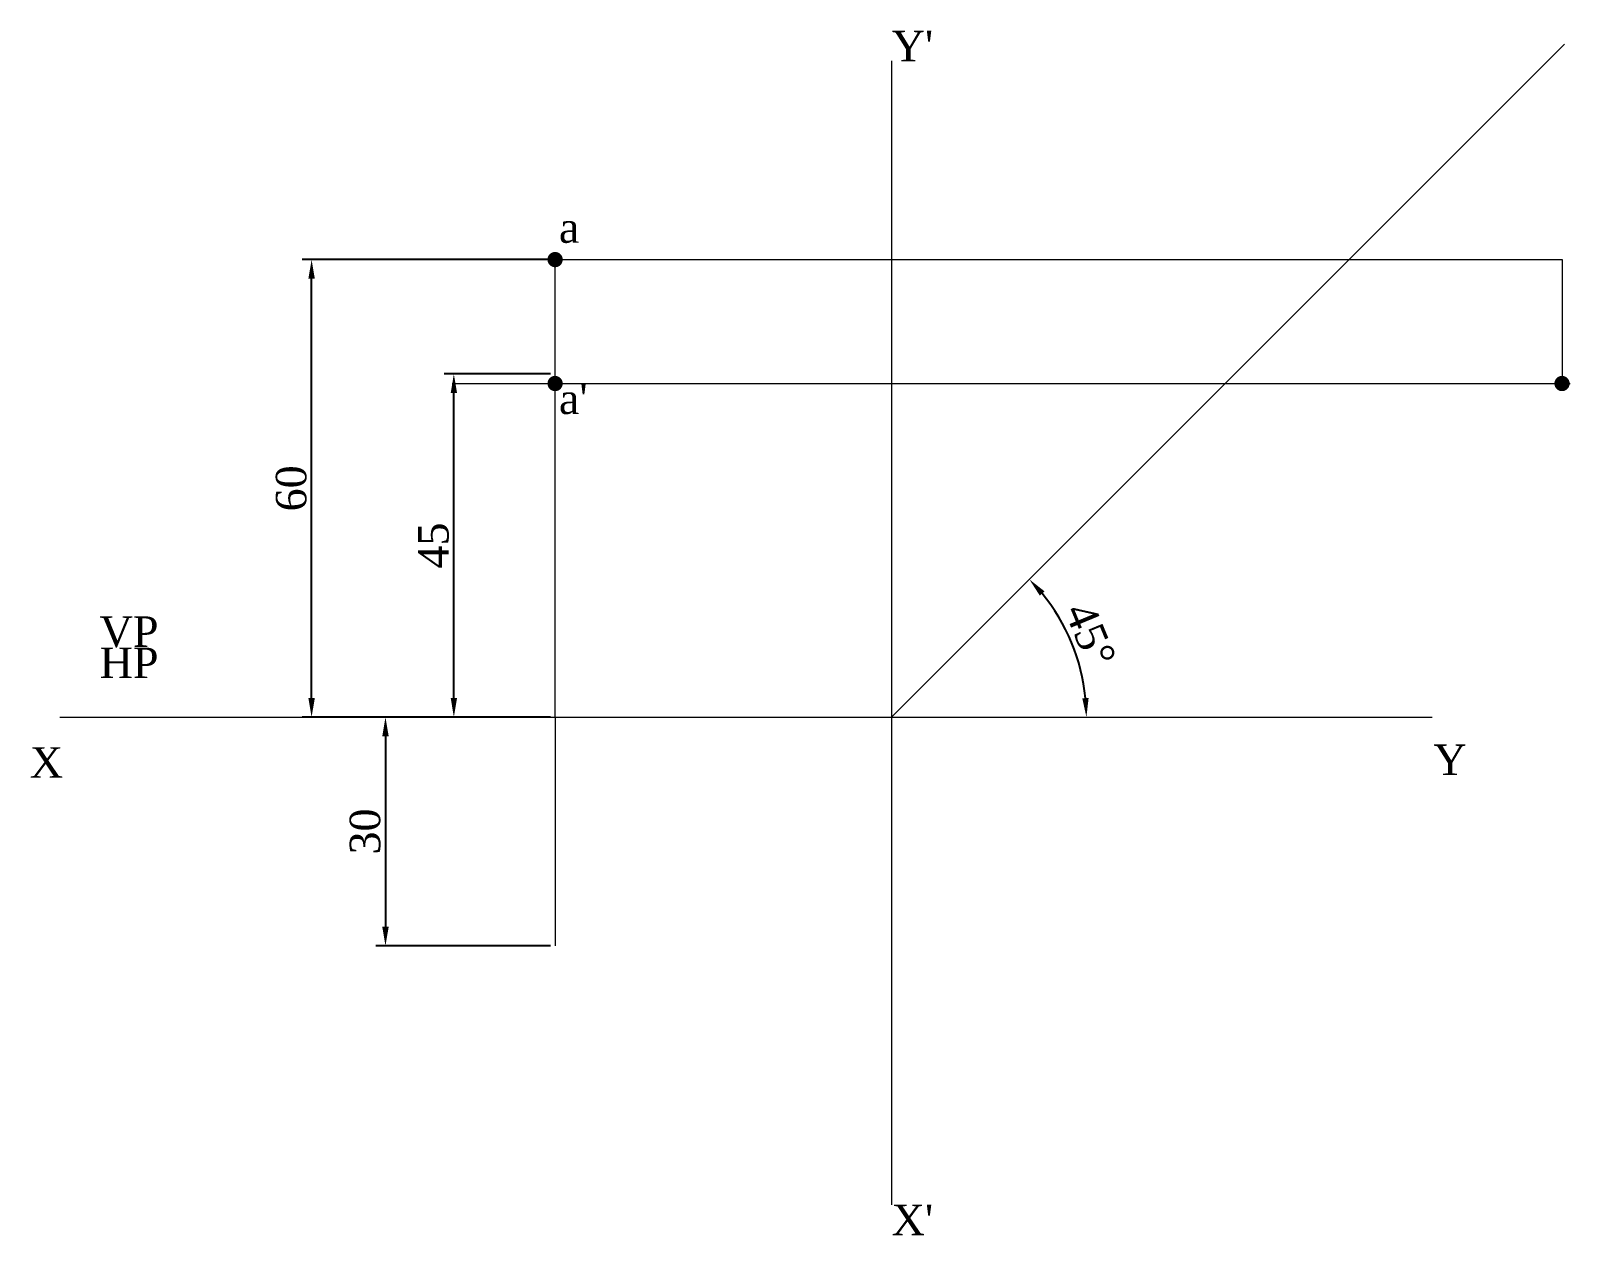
# Paper-space layout 'Layout4' of a CAD drawing. Header units: millimetres. Extents: x 56 to 258, y 35 to 193.
import ezdxf

# ---------------------------------------------------------------- set-up
doc = ezdxf.new("R2010")
doc.units = ezdxf.units.MM
doc.layers.add('Projection line', color=5, linetype='Continuous', lineweight=5)
doc.styles.get("Standard").update_dxf_attribs({"font": 'times.ttf', "height": 4})
doc.dimstyles.new('ISO-25', dxfattribs={"dimtxt": 4, "dimasz": 2.5, "dimexe": 1.25, "dimexo": 0.625, "dimtad": 1, "dimtoh": 1, "dimtxsty": 'Standard', "dimcen": 2.5, "dimadec": 0, "dimazin": 0, "dimtfac": 1, "dimtmove": 0, "dimatfit": 3, "dimfxl": 1, "dimarcsym": 0})

# ---------------------------------------------------------------- blocks, each defined once
blk = doc.blocks.new('*D15')
at = {"layer": 'Defpoints', "color": 0, "transparency": 16777216}
for p in [(111.88, 148.29), (125.16, 148.29), (125.16, 103.29)]:
    blk.add_point(p, dxfattribs=at)
at = {"layer": 'Projection line', "color": 0, "lineweight": -2, "transparency": 16777216}
for p, q in [((124.54, 148.29), (110.63, 148.29)), ((111.88, 105.79), (111.88, 145.79)), ((124.54, 103.29), (110.63, 103.29))]:
    blk.add_line(p, q, dxfattribs=at)
at = {"layer": 'Projection line', "color": 0, "transparency": 16777216}
for points in [[(111.47, 145.79), (112.3, 145.79), (111.88, 148.29)], [(111.47, 105.79), (112.3, 105.79), (111.88, 103.29)]]:
    blk.add_solid(points, dxfattribs=at)
at = {"layer": 'Projection line', "color": 0, "transparency": 16777216, "insert": (109.22, 125.79), "char_height": 4, "attachment_point": 5, "rotation": 90}
blk.add_mtext('45', dxfattribs=at)
blk = doc.blocks.new('*D16')
at = {"layer": 'Defpoints', "color": 0, "transparency": 16777216}
for p in [(93.22, 163.29), (125.16, 163.29), (125.16, 103.29)]:
    blk.add_point(p, dxfattribs=at)
at = {"layer": 'Projection line', "color": 0, "lineweight": -2, "transparency": 16777216}
for p, q in [((124.54, 163.29), (91.97, 163.29)), ((93.22, 105.79), (93.22, 160.79)), ((124.54, 103.29), (91.97, 103.29))]:
    blk.add_line(p, q, dxfattribs=at)
at = {"layer": 'Projection line', "color": 0, "transparency": 16777216}
for points in [[(92.8, 160.79), (93.64, 160.79), (93.22, 163.29)], [(92.8, 105.79), (93.64, 105.79), (93.22, 103.29)]]:
    blk.add_solid(points, dxfattribs=at)
at = {"layer": 'Projection line', "color": 0, "transparency": 16777216, "insert": (90.56, 133.29), "char_height": 4, "attachment_point": 5, "rotation": 90}
blk.add_mtext('60', dxfattribs=at)
blk = doc.blocks.new('*D17')
at = {"layer": 'Defpoints', "color": 0, "transparency": 16777216}
for p in [(125.16, 103.29), (102.91, 73.29), (125.16, 73.29)]:
    blk.add_point(p, dxfattribs=at)
at = {"layer": 'Projection line', "color": 0, "lineweight": -2, "transparency": 16777216}
for p, q in [((124.54, 103.29), (101.66, 103.29)), ((102.91, 100.79), (102.91, 75.79)), ((124.54, 73.29), (101.66, 73.29))]:
    blk.add_line(p, q, dxfattribs=at)
at = {"layer": 'Projection line', "color": 0, "transparency": 16777216}
for points in [[(102.49, 100.79), (103.33, 100.79), (102.91, 103.29)], [(102.49, 75.79), (103.33, 75.79), (102.91, 73.29)]]:
    blk.add_solid(points, dxfattribs=at)
at = {"layer": 'Projection line', "color": 0, "transparency": 16777216, "insert": (100.25, 88.29), "char_height": 4, "attachment_point": 5, "rotation": 90}
blk.add_mtext('30', dxfattribs=at)
blk = doc.blocks.new('*D18')
at = {"layer": 'Defpoints', "color": 0, "transparency": 16777216}
for p in [(257.57, 191.54), (193.99, 109.9), (60.2, 103.29), (169.31, 103.29), (240.2, 103.29)]:
    blk.add_point(p, dxfattribs=at)
at = {"layer": 'Projection line', "color": 0, "lineweight": -2, "transparency": 16777216}
blk.add_arc((169.31, 103.29), 25.55, 5.6087, 39.3913, dxfattribs=at)
at = {"layer": 'Projection line', "color": 0, "transparency": 16777216}
for points in [[(188.75, 119.22), (189.37, 119.78), (187.38, 121.35)], [(195.15, 105.81), (194.32, 105.76), (194.86, 103.29)]]:
    blk.add_solid(points, dxfattribs=at)
at = {"layer": 'Projection line', "color": 0, "transparency": 16777216, "insert": (195.37, 114.08), "char_height": 4, "attachment_point": 5, "rotation": 292.5}
blk.add_mtext('45°', dxfattribs=at)

psp = doc.layouts.new('Layout4')

# ---------------------------------------------------------------- linework, layer by layer
at = {"layer": 'Projection line'}
for p, q in [((169.312, 103.288), (257.567, 191.543)), ((169.312, 189.35), (169.312, 39.35)), ((93.219, 163.288), (257.25, 163.288)), ((125.163, 103.288), (125.163, 163.288)), ((257.25, 163.288), (257.25, 147.038)), ((125.163, 103.288), (125.163, 148.288)), ((111.675, 147.038), (258.326, 147.038)), ((60.197, 103.288), (240.197, 103.288)), ((125.163, 103.288), (125.163, 73.288))]:
    psp.add_line(p, q, dxfattribs=at)
at = {"layer": 'Projection line', "const_width": 1}
for points in [[(124.663, 163.288, 1), (125.663, 163.288, 1)], [(124.663, 147.038, 1), (125.663, 147.038, 1)], [(256.75, 147.038, 1), (257.75, 147.038, 1)]]:
    psp.add_lwpolyline(points, format="xyb", close=True, dxfattribs=at)

# ---------------------------------------------------------------- texts
at = {"layer": 'Projection line', "char_height": 4, "attachment_point": 1}
for s, insert in [("Y'", (169.312, 193.295)), ("a'", (125.663, 147.038)), ('X', (56.249, 99.344)), ("X'", (169.312, 39.35))]:
    psp.add_mtext(s, dxfattribs=dict(at, insert=insert))
for s, width, insert in [('a', 1.62925, (125.663, 169.494)), ('VP', 8.83995, (65.413, 116.504)), ('HP', 0.73666, (65.413, 112.415)), ('Y', 4, (240.38, 99.702))]:
    psp.add_mtext_dynamic_manual_height_columns(s, width=width, gutter_width=20, heights=[0], dxfattribs=dict(at, insert=insert))

# ---------------------------------------------------------------- dimensions: what is measured, and where the dimension line sits
at = {"layer": 'Projection line'}
dim = psp.add_angular_dim_2l(base=(193.99, 109.901), line1=((60.197, 103.288), (240.197, 103.288)), line2=((169.312, 103.288), (257.567, 191.543)), dimstyle='ISO-25', dxfattribs=at)
dim.commit()
dim.dimension.update_dxf_attribs({"geometry": '*D18', "text_midpoint": (195.373, 114.083)})
for base, p2, picture, middle in [((93.219, 163.288), (125.163, 163.288), '*D16', (90.559, 133.288)), ((111.883, 148.288), (125.163, 148.288), '*D15', (109.223, 125.788)), ((102.91, 73.288), (125.163, 73.288), '*D17', (100.25, 88.288))]:
    dim = psp.add_linear_dim(base=base, p1=(125.163, 103.288), p2=p2, angle=90, dimstyle='ISO-25', dxfattribs=at)
    dim.commit()
    dim.dimension.update_dxf_attribs({"geometry": picture, "text_midpoint": middle})

doc.saveas('drawing.dxf')
